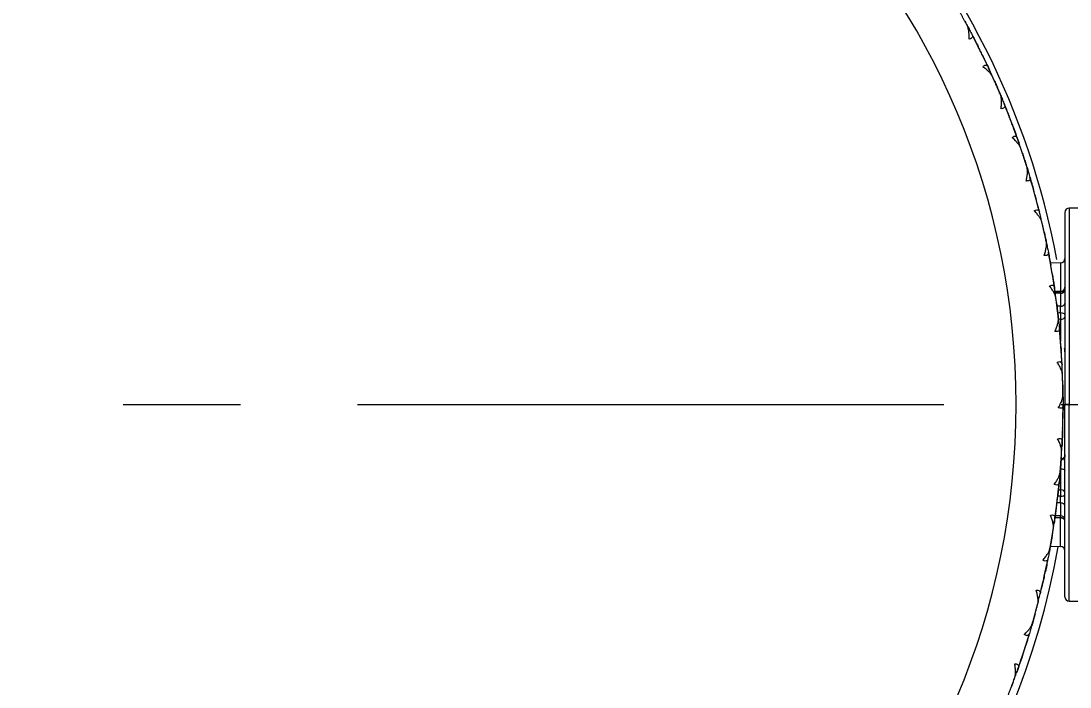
# Model space of a CAD drawing. Extents: x 1661 to 2451, y 0 to 579.
# Drawn here: x 2161.77 to 2184.14, y 518.7 to 532.9 of the extents above; entities that cross this region are included whole.
import ezdxf

# ---------------------------------------------------------------- set-up
doc = ezdxf.new("R2010")
doc.units = 0
doc.header["$LTSCALE"] = 10
doc.header["$MEASUREMENT"] = 0
doc.header["$PDMODE"] = 3
doc.header["$PDSIZE"] = -10
doc.linetypes.add('CENTER', pattern=[2, 1.25, -0.25, 0.25, -0.25])
doc.layers.get('0').update_dxf_attribs({"linetype": 'CONTINUOUS'})
doc.layers.get('DEFPOINTS').update_dxf_attribs({"linetype": 'CONTINUOUS'})
doc.layers.add('1', color=7, linetype='CONTINUOUS')
doc.layers.add('BODY', color=7, linetype='CONTINUOUS')
doc.layers.add('2', color=7, linetype='CONTINUOUS', true_color=0xffffff)
doc.styles.add('Daelim Dimension', font='')
doc.styles.get('Daelim Dimension').set_extended_font_data('나눔고딕')
doc.dimstyles.new('DEFAULT', dxfattribs={"dimscale": 2, "dimtxt": 2, "dimasz": 2, "dimexe": 0, "dimexo": 2, "dimgap": 1, "dimtad": 1, "dimdec": 0, "dimzin": 9, "dimdsep": 46, "dimtxsty": 'Daelim Dimension', "dimcen": 0.5, "dimclrd": 5, "dimclre": 5, "dimclrt": 256, "dimadec": 1, "dimazin": 0, "dimtfac": 1, "dimtdec": 0, "dimtix": 1, "dimtmove": 0, "dimatfit": 3, "dimfxl": 1, "dimtolj": 1, "dimtzin": 1, "dimlwd": 9, "dimlwe": 9, "dimarcsym": 0})

# ---------------------------------------------------------------- blocks, each defined once
blk = doc.blocks.new('*D14')
at = {"color": 5, "lineweight": 9, "ltscale": 0.5, "transparency": 16777216}
for p, q in [((2017.276, 520.671), (2017.276, 490.276)), ((2189.649, 520.674), (2189.649, 490.276)), ((2021.276, 492.276), (2185.649, 492.276))]:
    blk.add_line(p, q, dxfattribs=at)
at = {"color": 5, "ltscale": 0.5, "transparency": 16777216}
for points in [[(2021.276, 492.943), (2021.276, 491.609), (2017.276, 492.276)], [(2185.649, 492.943), (2185.649, 491.609), (2189.649, 492.276)]]:
    blk.add_solid(points, dxfattribs=at)
at = {"layer": 'DEFPOINTS', "color": 0, "ltscale": 0.5, "transparency": 16777216}
for p in [(2017.276, 524.671), (2189.649, 524.674), (2189.649, 492.276)]:
    blk.add_point(p, dxfattribs=at)
at = {"color": 7, "ltscale": 0.5, "transparency": 16777216, "insert": (2103.463, 499.67), "char_height": 10, "attachment_point": 5, "style": 'Daelim Dimension'}
blk.add_mtext('\\A1;172', dxfattribs=at)

msp = doc.modelspace()

# ---------------------------------------------------------------- linework, layer by layer
at = {"layer": '1', "color": 7, "linetype": 'Continuous', "lineweight": 18}
for p, q in [((2184.35, 528.911), (2184.122, 528.911)), ((2184.029, 528.818), (2184.029, 524.721)), ((2183.938, 527.745), (2183.719, 527.739)), ((2183.936, 527.128), (2183.816, 527.128)), ((2184.029, 524.721), (2184.029, 524.702)), ((2184.029, 520.625), (2184.029, 524.702)), ((2183.817, 522.314), (2183.936, 522.314)), ((2183.718, 521.704), (2183.938, 521.698)), ((2184.122, 520.532), (2184.35, 520.532))]:
    msp.add_line(p, q, dxfattribs=at)
at = {"layer": '1', "color": 7, "linetype": 'Continuous', "lineweight": 13}
for p, q in [((2184.122, 528.911), (2184.122, 524.721)), ((2183.938, 527.745), (2183.938, 527.137)), ((2183.936, 527.093), (2183.936, 527.128)), ((2183.936, 527.093), (2183.936, 526.817)), ((2183.936, 526.674), (2183.936, 526.817)), ((2184.122, 524.721), (2184.029, 524.721)), ((2184.122, 524.721), (2184.122, 524.702)), ((2184.122, 524.721), (2184.35, 524.721)), ((2184.122, 520.532), (2184.122, 524.702)), ((2183.936, 522.625), (2183.936, 522.768)), ((2183.936, 522.625), (2183.936, 522.349)), ((2183.936, 522.314), (2183.936, 522.349)), ((2183.938, 521.698), (2183.938, 522.306))]:
    msp.add_line(p, q, dxfattribs=at)
for start, end in [(0, 152.7834), (207.2194, 0)]:
    msp.add_arc((2167.149, 524.674), 22, start, end, dxfattribs=at)
at = {"layer": '1', "color": 7, "linetype": 'Continuous', "lineweight": 18}
for centre, radius, start, end in [((2167.149, 524.674), 17, 10.6509, 74.2247), ((2184.122, 528.818), 0.0931, 90, 180), ((2183.936, 527.838), 0.0931, 271.5, 0.0001), ((2183.936, 527.221), 0.0931, 270, 359.9996), ((2167.149, 524.674), 17, 252.7341, 349.8834), ((2183.936, 521.605), 0.0931, 359.9999, 88.5), ((2184.122, 520.625), 0.0931, 180, 270)]:
    msp.add_arc(centre, radius, start, end, dxfattribs=at)
at = {"layer": '1', "color": 7, "linetype": 'Continuous', "lineweight": 13}
for centre, ratio, start_param, end_param in [((2183.936, 527.163), 0.748993, 1.570796, 3.141558), ((2183.936, 526.879), 0.662453, 1.570796, 3.141593), ((2183.936, 522.563), 0.662578, 3.141627, 4.712389), ((2183.936, 522.28), 0.749103, 3.141593, 4.712389)]:
    msp.add_ellipse(centre, major_axis=(-0.0931, 0), ratio=ratio, start_param=start_param, end_param=end_param, dxfattribs=at)
at = {"layer": '1', "color": 7, "linetype": 'Continuous', "lineweight": 18}
for centre, ratio, start_param, end_param in [((2183.936, 527.211), 0.79903, 1.596859, 2.58738), ((2183.936, 526.64), 0.364403, 3.141614, 4.712389), ((2183.936, 526.595), 0.601228, 1.596974, 3.141612), ((2183.936, 522.802), 0.364402, 1.570796, 3.141629), ((2183.936, 522.847), 0.601299, 3.141595, 4.684797), ((2183.936, 522.231), 0.799112, 3.654262, 4.68628)]:
    msp.add_ellipse(centre, major_axis=(-0.0931, 0), ratio=ratio, start_param=start_param, end_param=end_param, dxfattribs=at)
for points in [[(2183.816, 527.135), (2183.857, 527.136), (2183.898, 527.136), (2183.938, 527.137)], [(2183.936, 526.674), (2183.916, 526.674), (2183.896, 526.674), (2183.876, 526.673)], [(2183.936, 526.674), (2183.936, 526.663), (2183.937, 526.64), (2183.937, 526.604), (2183.938, 526.569), (2183.938, 526.549), (2183.938, 526.539)], [(2183.938, 526.539), (2183.923, 526.539), (2183.907, 526.538), (2183.891, 526.538)], [(2183.89, 522.904), (2183.906, 522.904), (2183.922, 522.904), (2183.938, 522.903)], [(2183.938, 522.903), (2183.938, 522.894), (2183.938, 522.873), (2183.937, 522.838), (2183.937, 522.802), (2183.936, 522.779), (2183.936, 522.768)], [(2183.936, 522.768), (2183.916, 522.769), (2183.896, 522.769), (2183.875, 522.769)], [(2183.938, 522.306), (2183.898, 522.306), (2183.857, 522.306), (2183.816, 522.307)]]:
    msp.add_open_spline(points, degree=3, dxfattribs=at)
at = {"layer": '1', "color": 7, "linetype": 'Continuous', "lineweight": 13}
for points in [[(2183.936, 527.093), (2183.822, 527.093)], [(2183.936, 526.817), (2183.859, 526.817)], [(2183.936, 522.625), (2183.858, 522.625)], [(2183.936, 522.349), (2183.822, 522.349)]]:
    msp.add_open_spline(points, degree=1, dxfattribs=at)
for points, weights in [([(2183.938, 526.539), (2183.938, 526.326), (2183.938, 526.088)], [1, 0.996122331767, 1]), ([(2183.938, 523.355), (2183.938, 523.116), (2183.938, 522.903)], [1, 0.996123325428, 1])]:
    msp.add_rational_spline(points, weights, degree=2, dxfattribs=at)
at = {"layer": '1', "color": 7, "linetype": 'Continuous', "lineweight": 18}
for points, knots in [([(2184.015, 525.928), (2184.017, 525.913), (2184.02, 525.884), (2184.023, 525.847), (2184.026, 525.821), (2184.027, 525.812), (2184.027, 525.809)], [0, 0, 0, 0, 0.235974, 0.481236, 0.735877, 1, 1, 1, 1]), ([(2184.023, 523.592), (2184.02, 523.584), (2184.01, 523.57), (2183.989, 523.552), (2183.967, 523.543), (2183.953, 523.541), (2183.947, 523.54)], [0, 0, 0, 0, 0.282835, 0.570238, 0.84864, 1, 1, 1, 1]), ([(2184.027, 523.633), (2184.027, 523.631), (2184.026, 523.622), (2184.023, 523.595), (2184.02, 523.558), (2184.017, 523.53), (2184.015, 523.514)], [0, 0, 0, 0, 0.264121, 0.518764, 0.764026, 1, 1, 1, 1]), ([(2183.938, 523.355), (2183.949, 523.355), (2183.961, 523.354), (2183.983, 523.349), (2183.994, 523.346), (2184.011, 523.338), (2184.018, 523.333), (2184.027, 523.323), (2184.029, 523.318), (2184.029, 523.313)], [0, 0, 0, 0, 0.25, 0.25, 0.5, 0.5, 0.75, 0.75, 1, 1, 1, 1]), ([(2183.936, 522.314), (2183.945, 522.314), (2183.963, 522.312), (2183.988, 522.3), (2184.01, 522.281), (2184.019, 522.264), (2184.023, 522.255)], [0, 0, 0, 0, 0.233754, 0.485234, 0.74457, 1, 1, 1, 1])]:
    msp.add_open_spline(points, degree=3, knots=knots, dxfattribs=at)
msp.add_rational_spline([(2184.029, 523.651), (2184.029, 523.557), (2183.936, 523.557)], [1, 0.707116165646, 1], degree=2, dxfattribs=at)
at = {"layer": '2', "color": 7, "linetype": 'Continuous', "lineweight": 13}
for start, end in [(90, 270), (270, 90)]:
    msp.add_arc((2166.989, 524.722), 16, start, end, dxfattribs=at)
at = {"layer": '2', "color": 7, "linetype": 'Continuous', "lineweight": 18}
for start, end in [(25.0464, 27.6336), (19.5064, 22.0936), (13.9664, 16.5536), (8.4264, 11.0136), (2.8864, 5.4736), (357.3464, 359.9336), (351.8064, 354.3936), (346.2664, 348.8536), (340.7264, 343.3136)]:
    msp.add_arc((2166.989, 524.722), 17, start, end, dxfattribs=at)
for points, weights in [([(2181.95, 532.794), (2181.843, 532.993), (2181.73, 533.189)], [1, 0.999911891414, 1]), ([(2182.659, 531.312), (2182.572, 531.52), (2182.479, 531.726)], [1, 0.999911891423, 1]), ([(2183.222, 529.769), (2183.155, 529.984), (2183.083, 530.198)], [1, 0.999911891452, 1]), ([(2183.634, 528.178), (2183.588, 528.399), (2183.536, 528.619)], [1, 0.999911891483, 1]), ([(2183.89, 526.555), (2183.865, 526.779), (2183.835, 527.003)], [1, 0.999911891416, 1]), ([(2183.988, 524.915), (2183.985, 525.14), (2183.976, 525.366)], [1, 0.999911891438, 1]), ([(2183.927, 523.273), (2183.946, 523.497), (2183.959, 523.723)], [1, 0.999911891418, 1]), ([(2183.708, 521.644), (2183.749, 521.866), (2183.784, 522.089)], [1, 0.999911891436, 1]), ([(2183.333, 520.044), (2183.395, 520.261), (2183.451, 520.48)], [1, 0.999911891409, 1]), ([(2182.805, 518.488), (2182.887, 518.698), (2182.964, 518.911)], [1, 0.999911891436, 1])]:
    msp.add_rational_spline(points, weights, degree=2, dxfattribs=at)
for points in [[(2181.893, 532.899), (2181.91, 532.867), (2181.946, 532.802), (2181.998, 532.705), (2182.032, 532.64), (2182.049, 532.607)], [(2182.049, 532.607), (2182.058, 532.59), (2182.064, 532.561), (2182.042, 532.53), (2182.007, 532.517), (2181.985, 532.513)], [(2182.052, 532.602), (2182.094, 532.521), (2182.136, 532.44), (2182.177, 532.359)], [(2182.224, 532.265), (2182.208, 532.296), (2182.192, 532.328), (2182.177, 532.359)], [(2182.27, 532.17), (2182.255, 532.202), (2182.239, 532.233), (2182.224, 532.265)], [(2182.277, 531.925), (2182.293, 531.94), (2182.324, 531.96), (2182.363, 531.959), (2182.382, 531.936), (2182.39, 531.919)], [(2182.528, 531.617), (2182.513, 531.65), (2182.483, 531.718), (2182.437, 531.818), (2182.406, 531.885), (2182.39, 531.919)], [(2182.528, 531.617), (2182.542, 531.584), (2182.556, 531.552), (2182.57, 531.52)], [(2182.57, 531.52), (2182.585, 531.487), (2182.599, 531.455), (2182.612, 531.423)], [(2182.612, 531.422), (2182.627, 531.389), (2182.656, 531.321), (2182.698, 531.219), (2182.726, 531.15), (2182.74, 531.116)], [(2182.74, 531.116), (2182.747, 531.099), (2182.751, 531.069), (2182.725, 531.04), (2182.69, 531.031), (2182.668, 531.029)], [(2182.742, 531.111), (2182.777, 531.026), (2182.81, 530.942), (2182.843, 530.857)], [(2182.881, 530.759), (2182.868, 530.792), (2182.856, 530.824), (2182.843, 530.857)], [(2182.918, 530.66), (2182.906, 530.693), (2182.893, 530.726), (2182.881, 530.759)], [(2182.901, 530.415), (2182.919, 530.428), (2182.951, 530.446), (2182.989, 530.441), (2183.007, 530.416), (2183.013, 530.398)], [(2183.121, 530.084), (2183.109, 530.119), (2183.086, 530.189), (2183.05, 530.294), (2183.025, 530.364), (2183.013, 530.398)], [(2183.121, 530.084), (2183.132, 530.051), (2183.143, 530.017), (2183.154, 529.984)], [(2183.154, 529.984), (2183.165, 529.95), (2183.176, 529.916), (2183.186, 529.883)], [(2183.186, 529.883), (2183.198, 529.848), (2183.22, 529.777), (2183.252, 529.672), (2183.274, 529.601), (2183.284, 529.565)], [(2183.284, 529.565), (2183.289, 529.547), (2183.29, 529.517), (2183.262, 529.491), (2183.225, 529.486), (2183.203, 529.486)], [(2183.286, 529.56), (2183.312, 529.473), (2183.337, 529.385), (2183.361, 529.298)], [(2183.389, 529.196), (2183.38, 529.23), (2183.371, 529.264), (2183.361, 529.298)], [(2183.389, 529.196), (2183.398, 529.162), (2183.408, 529.129), (2183.417, 529.095)], [(2183.376, 528.852), (2183.395, 528.864), (2183.429, 528.878), (2183.467, 528.869), (2183.482, 528.843), (2183.486, 528.825)], [(2183.563, 528.502), (2183.555, 528.538), (2183.538, 528.61), (2183.513, 528.717), (2183.495, 528.789), (2183.486, 528.825)], [(2183.586, 528.399), (2183.579, 528.433), (2183.571, 528.467), (2183.563, 528.502)], [(2183.586, 528.399), (2183.594, 528.364), (2183.602, 528.329), (2183.609, 528.295)], [(2183.609, 528.295), (2183.617, 528.259), (2183.632, 528.187), (2183.654, 528.078), (2183.668, 528.006), (2183.676, 527.97)], [(2183.676, 527.97), (2183.679, 527.951), (2183.677, 527.921), (2183.646, 527.898), (2183.61, 527.896), (2183.587, 527.898)], [(2183.677, 527.965), (2183.694, 527.875), (2183.711, 527.785), (2183.726, 527.696)], [(2183.745, 527.592), (2183.739, 527.626), (2183.733, 527.66), (2183.727, 527.694)], [(2183.762, 527.49), (2183.756, 527.524), (2183.75, 527.558), (2183.745, 527.592)], [(2183.698, 527.251), (2183.718, 527.261), (2183.754, 527.271), (2183.79, 527.259), (2183.802, 527.232), (2183.805, 527.213)], [(2183.851, 526.884), (2183.846, 526.921), (2183.836, 526.994), (2183.821, 527.103), (2183.811, 527.177), (2183.805, 527.213)], [(2183.851, 526.884), (2183.855, 526.849), (2183.859, 526.814), (2183.864, 526.779)], [(2183.864, 526.779), (2183.868, 526.744), (2183.872, 526.709), (2183.876, 526.674)], [(2183.876, 526.674), (2183.88, 526.637), (2183.889, 526.564), (2183.9, 526.454), (2183.908, 526.38), (2183.911, 526.344)], [(2183.911, 526.344), (2183.913, 526.325), (2183.908, 526.295), (2183.875, 526.275), (2183.838, 526.277), (2183.817, 526.281)], [(2183.912, 526.338), (2183.92, 526.247), (2183.928, 526.156), (2183.935, 526.066)], [(2183.943, 525.961), (2183.941, 525.996), (2183.938, 526.031), (2183.935, 526.066)], [(2183.943, 525.961), (2183.946, 525.926), (2183.948, 525.891), (2183.951, 525.856)], [(2183.951, 525.859), (2183.95, 525.866), (2183.95, 525.873), (2183.949, 525.881)], [(2183.954, 525.813), (2183.953, 525.823), (2183.952, 525.832), (2183.952, 525.842)], [(2183.864, 525.626), (2183.885, 525.634), (2183.921, 525.641), (2183.957, 525.625), (2183.966, 525.597), (2183.967, 525.578)], [(2183.981, 525.246), (2183.979, 525.283), (2183.977, 525.357), (2183.972, 525.467), (2183.969, 525.541), (2183.967, 525.578)], [(2183.983, 525.14), (2183.983, 525.175), (2183.982, 525.209), (2183.981, 525.244)], [(2183.983, 525.14), (2183.984, 525.105), (2183.985, 525.07), (2183.986, 525.034)], [(2183.986, 525.034), (2183.986, 524.997), (2183.988, 524.924), (2183.989, 524.813), (2183.989, 524.739), (2183.989, 524.702)], [(2183.989, 524.702), (2183.989, 524.683), (2183.981, 524.655), (2183.946, 524.637), (2183.91, 524.643), (2183.888, 524.649)], [(2183.989, 524.697), (2183.988, 524.605), (2183.988, 524.514), (2183.986, 524.424)], [(2183.984, 524.318), (2183.985, 524.354), (2183.985, 524.389), (2183.986, 524.424)], [(2183.985, 524.35), (2183.985, 524.372), (2183.986, 524.394), (2183.986, 524.416)], [(2183.981, 524.212), (2183.982, 524.248), (2183.983, 524.283), (2183.984, 524.318)], [(2183.981, 524.213), (2183.982, 524.237), (2183.982, 524.261), (2183.983, 524.285)], [(2183.873, 523.992), (2183.894, 523.998), (2183.931, 524.002), (2183.965, 523.983), (2183.971, 523.954), (2183.97, 523.935)], [(2183.952, 523.603), (2183.954, 523.64), (2183.959, 523.714), (2183.965, 523.824), (2183.969, 523.898), (2183.97, 523.935)], [(2183.944, 523.498), (2183.942, 523.462), (2183.939, 523.427), (2183.937, 523.392)], [(2183.952, 523.603), (2183.949, 523.568), (2183.947, 523.533), (2183.944, 523.498)], [(2183.937, 523.392), (2183.934, 523.355), (2183.928, 523.282), (2183.918, 523.171), (2183.911, 523.098), (2183.907, 523.061)], [(2183.907, 523.061), (2183.905, 523.042), (2183.895, 523.015), (2183.859, 523.001), (2183.823, 523.009), (2183.803, 523.018)], [(2183.907, 523.056), (2183.898, 522.965), (2183.888, 522.874), (2183.878, 522.784)], [(2183.853, 522.576), (2183.857, 522.611), (2183.861, 522.645), (2183.866, 522.68)], [(2183.866, 522.68), (2183.87, 522.714), (2183.874, 522.748), (2183.878, 522.783)], [(2183.724, 522.366), (2183.746, 522.369), (2183.782, 522.369), (2183.814, 522.347), (2183.818, 522.318), (2183.815, 522.299)], [(2183.765, 521.971), (2183.771, 522.007), (2183.782, 522.08), (2183.799, 522.189), (2183.81, 522.263), (2183.815, 522.299)], [(2183.765, 521.971), (2183.759, 521.936), (2183.753, 521.901), (2183.747, 521.866)], [(2183.729, 521.762), (2183.723, 521.726), (2183.709, 521.653), (2183.689, 521.544), (2183.675, 521.472), (2183.668, 521.436)], [(2183.747, 521.866), (2183.741, 521.832), (2183.735, 521.797), (2183.729, 521.762)], [(2183.668, 521.436), (2183.664, 521.417), (2183.651, 521.39), (2183.614, 521.38), (2183.579, 521.392), (2183.559, 521.403)], [(2183.667, 521.43), (2183.649, 521.341), (2183.631, 521.251), (2183.612, 521.163)], [(2183.59, 521.06), (2183.582, 521.026), (2183.574, 520.991), (2183.567, 520.957)], [(2183.59, 521.06), (2183.597, 521.094), (2183.605, 521.128), (2183.612, 521.163)], [(2183.418, 520.761), (2183.44, 520.763), (2183.477, 520.759), (2183.506, 520.734), (2183.507, 520.704), (2183.503, 520.686)], [(2183.421, 520.364), (2183.43, 520.4), (2183.449, 520.471), (2183.476, 520.578), (2183.494, 520.65), (2183.503, 520.686)], [(2183.393, 520.262), (2183.402, 520.296), (2183.412, 520.33), (2183.421, 520.364)], [(2183.365, 520.16), (2183.355, 520.124), (2183.335, 520.053), (2183.304, 519.947), (2183.283, 519.876), (2183.273, 519.841)], [(2183.393, 520.262), (2183.384, 520.228), (2183.374, 520.194), (2183.365, 520.16)], [(2183.273, 519.841), (2183.267, 519.823), (2183.251, 519.797), (2183.213, 519.791), (2183.18, 519.806), (2183.162, 519.819)], [(2183.271, 519.836), (2183.245, 519.748), (2183.218, 519.661), (2183.191, 519.575)], [(2183.126, 519.374), (2183.137, 519.408), (2183.148, 519.441), (2183.158, 519.474)], [(2183.158, 519.474), (2183.169, 519.508), (2183.18, 519.541), (2183.191, 519.574)], [(2182.923, 518.798), (2182.936, 518.833), (2182.961, 518.902), (2182.999, 519.006), (2183.024, 519.076), (2183.036, 519.111)], [(2182.959, 519.194), (2182.981, 519.193), (2183.017, 519.186), (2183.044, 519.158), (2183.042, 519.128), (2183.036, 519.111)], [(2182.923, 518.798), (2182.911, 518.765), (2182.898, 518.732), (2182.886, 518.699)]]:
    msp.add_open_spline(points, degree=3, dxfattribs=at)
for points, knots in [([(2181.985, 532.513), (2181.986, 532.545), (2181.986, 532.574), (2181.984, 532.63), (2181.982, 532.656), (2181.977, 532.704), (2181.973, 532.726), (2181.963, 532.764), (2181.957, 532.781), (2181.95, 532.794)], [0, 0, 0, 0, 0.25, 0.25, 0.5, 0.5, 0.75, 0.75, 1, 1, 1, 1]), ([(2182.27, 532.17), (2182.305, 532.099), (2182.361, 531.981), (2182.416, 531.863), (2182.437, 531.817)], [0, 0, 0, 0, 0.6101, 1, 1, 1, 1]), ([(2182.479, 531.726), (2182.473, 531.74), (2182.463, 531.754), (2182.439, 531.785), (2182.424, 531.802), (2182.398, 531.827), (2182.388, 531.835), (2182.369, 531.853), (2182.358, 531.862), (2182.326, 531.888), (2182.302, 531.906), (2182.277, 531.925)], [0, 0, 0, 0, 0.25, 0.25, 0.5, 0.5, 0.625, 0.625, 0.75, 0.75, 1, 1, 1, 1]), ([(2182.668, 531.029), (2182.671, 531.06), (2182.674, 531.09), (2182.678, 531.145), (2182.678, 531.171), (2182.677, 531.219), (2182.676, 531.242), (2182.669, 531.281), (2182.665, 531.298), (2182.659, 531.312)], [0, 0, 0, 0, 0.25, 0.25, 0.5, 0.5, 0.75, 0.75, 1, 1, 1, 1]), ([(2182.918, 530.66), (2182.946, 530.586), (2182.99, 530.463), (2183.033, 530.34), (2183.05, 530.292)], [0, 0, 0, 0, 0.610099, 1, 1, 1, 1]), ([(2183.083, 530.198), (2183.078, 530.212), (2183.07, 530.228), (2183.048, 530.261), (2183.035, 530.278), (2183.011, 530.306), (2183.003, 530.316), (2182.985, 530.335), (2182.976, 530.345), (2182.946, 530.374), (2182.924, 530.394), (2182.901, 530.415)], [0, 0, 0, 0, 0.25, 0.25, 0.5, 0.5, 0.625, 0.625, 0.75, 0.75, 1, 1, 1, 1]), ([(2183.203, 529.486), (2183.21, 529.517), (2183.216, 529.546), (2183.224, 529.601), (2183.228, 529.626), (2183.231, 529.674), (2183.232, 529.697), (2183.229, 529.737), (2183.227, 529.754), (2183.222, 529.769)], [0, 0, 0, 0, 0.25, 0.25, 0.5, 0.5, 0.75, 0.75, 1, 1, 1, 1]), ([(2183.481, 528.844), (2183.48, 528.851), (2183.459, 528.934), (2183.437, 529.018), (2183.417, 529.094)], [0, 0, 0, 0, 0.078751, 1, 1, 1, 1]), ([(2183.536, 528.619), (2183.533, 528.633), (2183.526, 528.649), (2183.508, 528.684), (2183.497, 528.703), (2183.476, 528.733), (2183.468, 528.743), (2183.452, 528.764), (2183.444, 528.775), (2183.417, 528.807), (2183.397, 528.829), (2183.376, 528.852)], [0, 0, 0, 0, 0.25, 0.25, 0.5, 0.5, 0.625, 0.625, 0.75, 0.75, 1, 1, 1, 1]), ([(2183.587, 527.898), (2183.597, 527.928), (2183.605, 527.957), (2183.619, 528.01), (2183.625, 528.036), (2183.633, 528.083), (2183.636, 528.105), (2183.638, 528.145), (2183.637, 528.163), (2183.634, 528.178)], [0, 0, 0, 0, 0.25, 0.25, 0.5, 0.5, 0.75, 0.75, 1, 1, 1, 1]), ([(2183.762, 527.488), (2183.775, 527.41), (2183.795, 527.281), (2183.814, 527.152), (2183.821, 527.102)], [0, 0, 0, 0, 0.610047, 1, 1, 1, 1]), ([(2183.835, 527.003), (2183.833, 527.018), (2183.828, 527.035), (2183.813, 527.071), (2183.804, 527.091), (2183.786, 527.123), (2183.779, 527.134), (2183.766, 527.156), (2183.758, 527.167), (2183.735, 527.202), (2183.717, 527.226), (2183.698, 527.251)], [0, 0, 0, 0, 0.25, 0.25, 0.5, 0.5, 0.625, 0.625, 0.75, 0.75, 1, 1, 1, 1]), ([(2183.817, 526.281), (2183.829, 526.31), (2183.84, 526.337), (2183.859, 526.389), (2183.867, 526.414), (2183.88, 526.461), (2183.885, 526.482), (2183.89, 526.522), (2183.891, 526.54), (2183.89, 526.555)], [0, 0, 0, 0, 0.25, 0.25, 0.5, 0.5, 0.75, 0.75, 1, 1, 1, 1]), ([(2183.966, 525.598), (2183.966, 525.604), (2183.961, 525.691), (2183.956, 525.777), (2183.951, 525.856)], [0, 0, 0, 0, 0.078831, 1, 1, 1, 1]), ([(2183.976, 525.366), (2183.976, 525.381), (2183.973, 525.398), (2183.962, 525.436), (2183.954, 525.457), (2183.939, 525.49), (2183.934, 525.501), (2183.922, 525.525), (2183.916, 525.537), (2183.896, 525.574), (2183.881, 525.599), (2183.864, 525.626)], [0, 0, 0, 0, 0.25, 0.25, 0.5, 0.5, 0.625, 0.625, 0.75, 0.75, 1, 1, 1, 1]), ([(2183.888, 524.649), (2183.904, 524.677), (2183.917, 524.703), (2183.941, 524.753), (2183.952, 524.777), (2183.969, 524.822), (2183.976, 524.843), (2183.985, 524.882), (2183.988, 524.899), (2183.988, 524.915)], [0, 0, 0, 0, 0.25, 0.25, 0.5, 0.5, 0.75, 0.75, 1, 1, 1, 1]), ([(2183.981, 524.213), (2183.979, 524.134), (2183.974, 524.004), (2183.968, 523.873), (2183.965, 523.822)], [0, 0, 0, 0, 0.610047, 1, 1, 1, 1]), ([(2183.959, 523.723), (2183.96, 523.738), (2183.959, 523.755), (2183.951, 523.794), (2183.946, 523.815), (2183.934, 523.85), (2183.93, 523.862), (2183.921, 523.886), (2183.916, 523.899), (2183.899, 523.938), (2183.887, 523.965), (2183.873, 523.992)], [0, 0, 0, 0, 0.25, 0.25, 0.5, 0.5, 0.625, 0.625, 0.75, 0.75, 1, 1, 1, 1]), ([(2183.803, 523.018), (2183.82, 523.044), (2183.836, 523.069), (2183.865, 523.116), (2183.878, 523.139), (2183.9, 523.182), (2183.908, 523.202), (2183.921, 523.24), (2183.925, 523.258), (2183.927, 523.273)], [0, 0, 0, 0, 0.25, 0.25, 0.5, 0.5, 0.75, 0.75, 1, 1, 1, 1]), ([(2183.853, 522.575), (2183.843, 522.496), (2183.825, 522.367), (2183.806, 522.238), (2183.799, 522.188)], [0, 0, 0, 0, 0.610047, 1, 1, 1, 1]), ([(2183.784, 522.089), (2183.786, 522.104), (2183.786, 522.121), (2183.783, 522.161), (2183.779, 522.183), (2183.771, 522.218), (2183.768, 522.23), (2183.761, 522.256), (2183.757, 522.269), (2183.744, 522.309), (2183.735, 522.337), (2183.724, 522.366)], [0, 0, 0, 0, 0.25, 0.25, 0.5, 0.5, 0.625, 0.625, 0.75, 0.75, 1, 1, 1, 1]), ([(2183.559, 521.403), (2183.58, 521.427), (2183.598, 521.45), (2183.631, 521.494), (2183.646, 521.516), (2183.672, 521.557), (2183.683, 521.576), (2183.699, 521.613), (2183.705, 521.629), (2183.708, 521.644)], [0, 0, 0, 0, 0.25, 0.25, 0.5, 0.5, 0.75, 0.75, 1, 1, 1, 1]), ([(2183.507, 520.705), (2183.509, 520.712), (2183.529, 520.796), (2183.549, 520.879), (2183.566, 520.957)], [0, 0, 0, 0, 0.078831, 1, 1, 1, 1]), ([(2183.451, 520.48), (2183.455, 520.495), (2183.456, 520.512), (2183.457, 520.551), (2183.455, 520.573), (2183.451, 520.61), (2183.449, 520.622), (2183.444, 520.648), (2183.442, 520.661), (2183.433, 520.702), (2183.426, 520.731), (2183.418, 520.761)], [0, 0, 0, 0, 0.25, 0.25, 0.5, 0.5, 0.625, 0.625, 0.75, 0.75, 1, 1, 1, 1]), ([(2183.162, 519.819), (2183.184, 519.84), (2183.205, 519.862), (2183.242, 519.903), (2183.259, 519.923), (2183.288, 519.961), (2183.301, 519.979), (2183.321, 520.014), (2183.328, 520.03), (2183.333, 520.044)], [0, 0, 0, 0, 0.25, 0.25, 0.5, 0.5, 0.75, 0.75, 1, 1, 1, 1]), ([(2183.126, 519.374), (2183.101, 519.299), (2183.059, 519.175), (2183.015, 519.052), (2182.998, 519.004)], [0, 0, 0, 0, 0.610047, 1, 1, 1, 1]), ([(2182.964, 518.911), (2182.97, 518.925), (2182.973, 518.942), (2182.977, 518.981), (2182.978, 519.003), (2182.977, 519.04), (2182.976, 519.052), (2182.974, 519.078), (2182.973, 519.092), (2182.968, 519.134), (2182.964, 519.163), (2182.959, 519.194)], [0, 0, 0, 0, 0.25, 0.25, 0.5, 0.5, 0.625, 0.625, 0.75, 0.75, 1, 1, 1, 1])]:
    msp.add_open_spline(points, degree=3, knots=knots, dxfattribs=at)
at = {"layer": 'BODY', "color": 1, "linetype": 'CENTER', "lineweight": 5}
msp.add_line((2008.946, 524.722), (2195.539, 524.722), dxfattribs=at)

# ---------------------------------------------------------------- dimensions: what is measured, and where the dimension line sits
at = {"color": 5, "ltscale": 0.5}
dim = msp.add_linear_dim(base=(2189.649, 492.276), p1=(2017.276, 524.671), p2=(2189.649, 524.674), dimstyle='DEFAULT', override={"dimtxt": 5, "dimexe": 1, "dimclrt": 7}, dxfattribs=at)
dim.commit()
dim.dimension.update_dxf_attribs({"geometry": '*D14', "text_midpoint": (2103.463, 499.67)})

doc.saveas('drawing.dxf')
